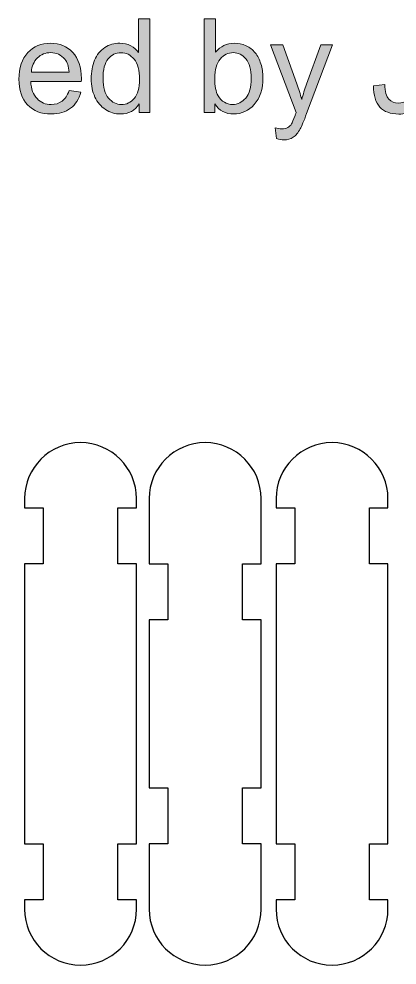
# Model space of a CAD drawing. Header units: inches. Extents: x 1117 to 1992, y -2324 to -585.
# Drawn here: x 1351.6 to 1371.9, y -2223.3 to -2172.6 of the extents above; entities that cross this region are included whole.
import ezdxf

# ---------------------------------------------------------------- set-up
doc = ezdxf.new("R2010")
doc.units = ezdxf.units.IN
doc.header["$MEASUREMENT"] = 0
doc.layers.add('Layer 1', color=7, linetype='Continuous')

# ---------------------------------------------------------------- blocks, each defined once
blk = doc.blocks.new('block 247')
at = {"layer": 'Layer 1', "true_color": 0x010101}
h = blk.add_hatch(color=18, dxfattribs=at)
h.dxf.hatch_style = 2
edge = h.paths.add_edge_path()
edge.add_spline(control_points=[(1358.084, -2177.605), (1358.084, -2177.605), (1358.084, -2177.147), (1358.084, -2177.147), (1357.854, -2177.507), (1357.516, -2177.687), (1357.069, -2177.687), (1356.78, -2177.687), (1356.514, -2177.606), (1356.27, -2177.447), (1356.028, -2177.288), (1355.839, -2177.064), (1355.706, -2176.778), (1355.573, -2176.491), (1355.507, -2176.164), (1355.507, -2175.792), (1355.507, -2175.43), (1355.567, -2175.101), (1355.688, -2174.806), (1355.809, -2174.512), (1355.99, -2174.285), (1356.231, -2174.128), (1356.473, -2173.971), (1356.743, -2173.892), (1357.042, -2173.892), (1357.26, -2173.892), (1357.455, -2173.938), (1357.625, -2174.031), (1357.796, -2174.123), (1357.935, -2174.243), (1358.043, -2174.391), (1358.043, -2174.391), (1358.043, -2172.592), (1358.043, -2172.592), (1358.043, -2172.592), (1358.654, -2172.592), (1358.654, -2172.592), (1358.654, -2172.592), (1358.654, -2177.603), (1358.654, -2177.603), (1358.654, -2177.603), (1358.084, -2177.603), (1358.084, -2177.603), (1358.084, -2177.603), (1358.084, -2177.605), (1358.084, -2177.605)], knot_values=[0, 0, 0, 0, 1, 1, 1, 2, 2, 2, 3, 3, 3, 4, 4, 4, 5, 5, 5, 6, 6, 6, 7, 7, 7, 8, 8, 8, 9, 9, 9, 10, 10, 10, 11, 11, 11, 12, 12, 12, 13, 13, 13, 14, 14, 14, 15, 15, 15, 15], degree=3, periodic=1)
edge = h.paths.add_edge_path()
edge.add_spline(control_points=[(1356.139, -2175.793), (1356.139, -2176.259), (1356.236, -2176.606), (1356.433, -2176.836), (1356.629, -2177.065), (1356.86, -2177.181), (1357.126, -2177.181), (1357.396, -2177.181), (1357.624, -2177.071), (1357.812, -2176.851), (1357.999, -2176.631), (1358.094, -2176.296), (1358.094, -2175.844), (1358.094, -2175.349), (1357.998, -2174.984), (1357.807, -2174.751), (1357.616, -2174.518), (1357.38, -2174.402), (1357.1, -2174.402), (1356.826, -2174.402), (1356.597, -2174.514), (1356.415, -2174.737), (1356.23, -2174.96), (1356.139, -2175.313), (1356.139, -2175.793)], knot_values=[0, 0, 0, 0, 1, 1, 1, 2, 2, 2, 3, 3, 3, 4, 4, 4, 5, 5, 5, 6, 6, 6, 7, 7, 7, 8, 8, 8, 8], degree=3, periodic=1)
h = blk.add_hatch(color=18, dxfattribs=at)
h.dxf.hatch_style = 2
edge = h.paths.add_edge_path()
edge.add_spline(control_points=[(1362.134, -2177.605), (1362.134, -2177.605), (1361.563, -2177.605), (1361.563, -2177.605), (1361.563, -2177.605), (1361.563, -2172.594), (1361.563, -2172.594), (1361.563, -2172.594), (1362.178, -2172.594), (1362.178, -2172.594), (1362.178, -2172.594), (1362.178, -2174.382), (1362.178, -2174.382), (1362.438, -2174.056), (1362.77, -2173.893), (1363.172, -2173.893), (1363.396, -2173.893), (1363.606, -2173.938), (1363.807, -2174.028), (1364.006, -2174.118), (1364.17, -2174.245), (1364.299, -2174.407), (1364.427, -2174.57), (1364.528, -2174.767), (1364.601, -2174.997), (1364.674, -2175.226), (1364.71, -2175.473), (1364.71, -2175.736), (1364.71, -2176.357), (1364.556, -2176.838), (1364.249, -2177.178), (1363.941, -2177.517), (1363.572, -2177.687), (1363.141, -2177.687), (1362.712, -2177.687), (1362.377, -2177.508), (1362.133, -2177.15), (1362.133, -2177.15), (1362.134, -2177.605), (1362.134, -2177.605), (1362.134, -2177.605), (1362.134, -2177.605), (1362.134, -2177.605)], knot_values=[0, 0, 0, 0, 1, 1, 1, 2, 2, 2, 3, 3, 3, 4, 4, 4, 5, 5, 5, 6, 6, 6, 7, 7, 7, 8, 8, 8, 9, 9, 9, 10, 10, 10, 11, 11, 11, 12, 12, 12, 13, 13, 13, 14, 14, 14, 14], degree=3, periodic=1)
edge = h.paths.add_edge_path()
edge.add_spline(control_points=[(1362.127, -2175.763), (1362.127, -2176.197), (1362.186, -2176.512), (1362.305, -2176.706), (1362.498, -2177.023), (1362.761, -2177.181), (1363.091, -2177.181), (1363.36, -2177.181), (1363.593, -2177.065), (1363.789, -2176.832), (1363.985, -2176.599), (1364.083, -2176.25), (1364.083, -2175.787), (1364.083, -2175.313), (1363.988, -2174.963), (1363.8, -2174.737), (1363.613, -2174.512), (1363.385, -2174.399), (1363.119, -2174.399), (1362.849, -2174.399), (1362.617, -2174.516), (1362.421, -2174.75), (1362.225, -2174.983), (1362.127, -2175.321), (1362.127, -2175.763)], knot_values=[0, 0, 0, 0, 1, 1, 1, 2, 2, 2, 3, 3, 3, 4, 4, 4, 5, 5, 5, 6, 6, 6, 7, 7, 7, 8, 8, 8, 8], degree=3, periodic=1)
h = blk.add_hatch(color=18, dxfattribs=at)
h.dxf.hatch_style = 2
edge = h.paths.add_edge_path()
edge.add_spline(control_points=[(1370.644, -2176.183), (1370.644, -2176.183), (1371.242, -2176.102), (1371.242, -2176.102), (1371.258, -2176.485), (1371.33, -2176.747), (1371.457, -2176.888), (1371.584, -2177.03), (1371.761, -2177.101), (1371.987, -2177.101), (1372.154, -2177.101), (1372.297, -2177.063), (1372.418, -2176.986), (1372.539, -2176.91), (1372.622, -2176.807), (1372.668, -2176.675), (1372.713, -2176.544), (1372.735, -2176.335), (1372.735, -2176.048), (1372.735, -2176.048), (1372.735, -2172.596), (1372.735, -2172.596), (1372.735, -2172.596), (1373.398, -2172.596), (1373.398, -2172.596), (1373.398, -2172.596), (1373.398, -2176.012), (1373.398, -2176.012), (1373.398, -2176.431), (1373.348, -2176.755), (1373.246, -2176.986), (1373.145, -2177.216), (1372.984, -2177.391), (1372.764, -2177.512), (1372.544, -2177.633), (1372.287, -2177.693), (1371.991, -2177.693), (1371.551, -2177.693), (1371.214, -2177.568), (1370.981, -2177.314), (1370.748, -2177.058), (1370.635, -2176.682), (1370.644, -2176.183)], knot_values=[0, 0, 0, 0, 1, 1, 1, 2, 2, 2, 3, 3, 3, 4, 4, 4, 5, 5, 5, 6, 6, 6, 7, 7, 7, 8, 8, 8, 9, 9, 9, 10, 10, 10, 11, 11, 11, 12, 12, 12, 13, 13, 13, 14, 14, 14, 14], degree=3, periodic=1)
h = blk.add_hatch(color=18, dxfattribs=at)
h.dxf.hatch_style = 2
edge = h.paths.add_edge_path()
edge.add_spline(control_points=[(1354.32, -2176.436), (1354.32, -2176.436), (1354.957, -2176.515), (1354.957, -2176.515), (1354.856, -2176.886), (1354.67, -2177.174), (1354.4, -2177.38), (1354.128, -2177.585), (1353.782, -2177.687), (1353.361, -2177.687), (1352.83, -2177.687), (1352.409, -2177.524), (1352.098, -2177.196), (1351.787, -2176.869), (1351.632, -2176.41), (1351.632, -2175.821), (1351.632, -2175.21), (1351.789, -2174.737), (1352.104, -2174.399), (1352.418, -2174.062), (1352.826, -2173.893), (1353.328, -2173.893), (1353.813, -2173.893), (1354.209, -2174.059), (1354.517, -2174.388), (1354.824, -2174.719), (1354.979, -2175.183), (1354.979, -2175.782), (1354.979, -2175.819), (1354.977, -2175.873), (1354.975, -2175.946), (1354.975, -2175.946), (1352.266, -2175.946), (1352.266, -2175.946), (1352.289, -2176.345), (1352.403, -2176.65), (1352.605, -2176.864), (1352.808, -2177.075), (1353.061, -2177.18), (1353.363, -2177.18), (1353.589, -2177.18), (1353.782, -2177.121), (1353.941, -2177.002), (1354.1, -2176.885), (1354.227, -2176.696), (1354.32, -2176.436)], knot_values=[0, 0, 0, 0, 1, 1, 1, 2, 2, 2, 3, 3, 3, 4, 4, 4, 5, 5, 5, 6, 6, 6, 7, 7, 7, 8, 8, 8, 9, 9, 9, 10, 10, 10, 11, 11, 11, 12, 12, 12, 13, 13, 13, 14, 14, 14, 15, 15, 15, 15], degree=3, periodic=1)
edge = h.paths.add_edge_path()
edge.add_spline(control_points=[(1352.3, -2175.441), (1352.3, -2175.441), (1354.327, -2175.441), (1354.327, -2175.441), (1354.3, -2175.136), (1354.222, -2174.907), (1354.095, -2174.754), (1353.898, -2174.517), (1353.646, -2174.399), (1353.333, -2174.399), (1353.05, -2174.399), (1352.812, -2174.494), (1352.62, -2174.683), (1352.428, -2174.872), (1352.321, -2175.124), (1352.3, -2175.441)], knot_values=[0, 0, 0, 0, 1, 1, 1, 2, 2, 2, 3, 3, 3, 4, 4, 4, 5, 5, 5, 5], degree=3, periodic=1)
h = blk.add_hatch(color=18, dxfattribs=at)
h.dxf.hatch_style = 2
edge = h.paths.add_edge_path()
edge.add_spline(control_points=[(1365.432, -2179.003), (1365.432, -2179.003), (1365.364, -2178.425), (1365.364, -2178.425), (1365.499, -2178.462), (1365.616, -2178.48), (1365.716, -2178.48), (1365.854, -2178.48), (1365.962, -2178.457), (1366.045, -2178.411), (1366.127, -2178.366), (1366.194, -2178.302), (1366.246, -2178.22), (1366.284, -2178.159), (1366.348, -2178.006), (1366.434, -2177.762), (1366.445, -2177.728), (1366.464, -2177.678), (1366.488, -2177.611), (1366.488, -2177.611), (1365.112, -2173.974), (1365.112, -2173.974), (1365.112, -2173.974), (1365.774, -2173.974), (1365.774, -2173.974), (1365.774, -2173.974), (1366.53, -2176.076), (1366.53, -2176.076), (1366.628, -2176.343), (1366.716, -2176.623), (1366.793, -2176.917), (1366.864, -2176.634), (1366.948, -2176.358), (1367.047, -2176.09), (1367.047, -2176.09), (1367.822, -2173.974), (1367.822, -2173.974), (1367.822, -2173.974), (1368.437, -2173.974), (1368.437, -2173.974), (1368.437, -2173.974), (1367.056, -2177.665), (1367.056, -2177.665), (1366.908, -2178.064), (1366.793, -2178.339), (1366.711, -2178.489), (1366.602, -2178.691), (1366.476, -2178.84), (1366.336, -2178.936), (1366.195, -2179.03), (1366.025, -2179.077), (1365.829, -2179.077), (1365.71, -2179.078), (1365.578, -2179.053), (1365.432, -2179.003)], knot_values=[0, 0, 0, 0, 1, 1, 1, 2, 2, 2, 3, 3, 3, 4, 4, 4, 5, 5, 5, 6, 6, 6, 7, 7, 7, 8, 8, 8, 9, 9, 9, 10, 10, 10, 11, 11, 11, 12, 12, 12, 13, 13, 13, 14, 14, 14, 15, 15, 15, 16, 16, 16, 17, 17, 17, 18, 18, 18, 18], degree=3, periodic=1)
at = {"layer": 'Layer 1', "lineweight": 0}
for points, knots in [([(1358.084, -2177.605), (1358.084, -2177.605), (1358.084, -2177.147), (1358.084, -2177.147), (1357.854, -2177.507), (1357.516, -2177.687), (1357.069, -2177.687), (1356.78, -2177.687), (1356.514, -2177.606), (1356.27, -2177.447), (1356.028, -2177.288), (1355.839, -2177.064), (1355.706, -2176.778), (1355.573, -2176.491), (1355.507, -2176.164), (1355.507, -2175.792), (1355.507, -2175.43), (1355.567, -2175.101), (1355.688, -2174.806), (1355.809, -2174.512), (1355.99, -2174.285), (1356.231, -2174.128), (1356.473, -2173.971), (1356.743, -2173.892), (1357.042, -2173.892), (1357.26, -2173.892), (1357.455, -2173.938), (1357.625, -2174.031), (1357.796, -2174.123), (1357.935, -2174.243), (1358.043, -2174.391), (1358.043, -2174.391), (1358.043, -2172.592), (1358.043, -2172.592), (1358.043, -2172.592), (1358.654, -2172.592), (1358.654, -2172.592), (1358.654, -2172.592), (1358.654, -2177.603), (1358.654, -2177.603), (1358.654, -2177.603), (1358.084, -2177.603), (1358.084, -2177.603), (1358.084, -2177.603), (1358.084, -2177.605), (1358.084, -2177.605)], [0, 0, 0, 0, 1, 1, 1, 2, 2, 2, 3, 3, 3, 4, 4, 4, 5, 5, 5, 6, 6, 6, 7, 7, 7, 8, 8, 8, 9, 9, 9, 10, 10, 10, 11, 11, 11, 12, 12, 12, 13, 13, 13, 14, 14, 14, 15, 15, 15, 15]), ([(1362.134, -2177.605), (1362.134, -2177.605), (1361.563, -2177.605), (1361.563, -2177.605), (1361.563, -2177.605), (1361.563, -2172.594), (1361.563, -2172.594), (1361.563, -2172.594), (1362.178, -2172.594), (1362.178, -2172.594), (1362.178, -2172.594), (1362.178, -2174.382), (1362.178, -2174.382), (1362.438, -2174.056), (1362.77, -2173.893), (1363.172, -2173.893), (1363.396, -2173.893), (1363.606, -2173.938), (1363.807, -2174.028), (1364.006, -2174.118), (1364.17, -2174.245), (1364.299, -2174.407), (1364.427, -2174.57), (1364.528, -2174.767), (1364.601, -2174.997), (1364.674, -2175.226), (1364.71, -2175.473), (1364.71, -2175.736), (1364.71, -2176.357), (1364.556, -2176.838), (1364.249, -2177.178), (1363.941, -2177.517), (1363.572, -2177.687), (1363.141, -2177.687), (1362.712, -2177.687), (1362.377, -2177.508), (1362.133, -2177.15), (1362.133, -2177.15), (1362.134, -2177.605), (1362.134, -2177.605), (1362.134, -2177.605), (1362.134, -2177.605), (1362.134, -2177.605)], [0, 0, 0, 0, 1, 1, 1, 2, 2, 2, 3, 3, 3, 4, 4, 4, 5, 5, 5, 6, 6, 6, 7, 7, 7, 8, 8, 8, 9, 9, 9, 10, 10, 10, 11, 11, 11, 12, 12, 12, 13, 13, 13, 14, 14, 14, 14]), ([(1370.644, -2176.183), (1370.644, -2176.183), (1371.242, -2176.102), (1371.242, -2176.102), (1371.258, -2176.485), (1371.33, -2176.747), (1371.457, -2176.888), (1371.584, -2177.03), (1371.761, -2177.101), (1371.987, -2177.101), (1372.154, -2177.101), (1372.297, -2177.063), (1372.418, -2176.986), (1372.539, -2176.91), (1372.622, -2176.807), (1372.668, -2176.675), (1372.713, -2176.544), (1372.735, -2176.335), (1372.735, -2176.048), (1372.735, -2176.048), (1372.735, -2172.596), (1372.735, -2172.596), (1372.735, -2172.596), (1373.398, -2172.596), (1373.398, -2172.596), (1373.398, -2172.596), (1373.398, -2176.012), (1373.398, -2176.012), (1373.398, -2176.431), (1373.348, -2176.755), (1373.246, -2176.986), (1373.145, -2177.216), (1372.984, -2177.391), (1372.764, -2177.512), (1372.544, -2177.633), (1372.287, -2177.693), (1371.991, -2177.693), (1371.551, -2177.693), (1371.214, -2177.568), (1370.981, -2177.314), (1370.748, -2177.058), (1370.635, -2176.682), (1370.644, -2176.183)], [0, 0, 0, 0, 1, 1, 1, 2, 2, 2, 3, 3, 3, 4, 4, 4, 5, 5, 5, 6, 6, 6, 7, 7, 7, 8, 8, 8, 9, 9, 9, 10, 10, 10, 11, 11, 11, 12, 12, 12, 13, 13, 13, 14, 14, 14, 14]), ([(1354.32, -2176.436), (1354.32, -2176.436), (1354.957, -2176.515), (1354.957, -2176.515), (1354.856, -2176.886), (1354.67, -2177.174), (1354.4, -2177.38), (1354.128, -2177.585), (1353.782, -2177.687), (1353.361, -2177.687), (1352.83, -2177.687), (1352.409, -2177.524), (1352.098, -2177.196), (1351.787, -2176.869), (1351.632, -2176.41), (1351.632, -2175.821), (1351.632, -2175.21), (1351.789, -2174.737), (1352.104, -2174.399), (1352.418, -2174.062), (1352.826, -2173.893), (1353.328, -2173.893), (1353.813, -2173.893), (1354.209, -2174.059), (1354.517, -2174.388), (1354.824, -2174.719), (1354.979, -2175.183), (1354.979, -2175.782), (1354.979, -2175.819), (1354.977, -2175.873), (1354.975, -2175.946), (1354.975, -2175.946), (1352.266, -2175.946), (1352.266, -2175.946), (1352.289, -2176.345), (1352.403, -2176.65), (1352.605, -2176.864), (1352.808, -2177.075), (1353.061, -2177.18), (1353.363, -2177.18), (1353.589, -2177.18), (1353.782, -2177.121), (1353.941, -2177.002), (1354.1, -2176.885), (1354.227, -2176.696), (1354.32, -2176.436)], [0, 0, 0, 0, 1, 1, 1, 2, 2, 2, 3, 3, 3, 4, 4, 4, 5, 5, 5, 6, 6, 6, 7, 7, 7, 8, 8, 8, 9, 9, 9, 10, 10, 10, 11, 11, 11, 12, 12, 12, 13, 13, 13, 14, 14, 14, 15, 15, 15, 15]), ([(1365.432, -2179.003), (1365.432, -2179.003), (1365.364, -2178.425), (1365.364, -2178.425), (1365.499, -2178.462), (1365.616, -2178.48), (1365.716, -2178.48), (1365.854, -2178.48), (1365.962, -2178.457), (1366.045, -2178.411), (1366.127, -2178.366), (1366.194, -2178.302), (1366.246, -2178.22), (1366.284, -2178.159), (1366.348, -2178.006), (1366.434, -2177.762), (1366.445, -2177.728), (1366.464, -2177.678), (1366.488, -2177.611), (1366.488, -2177.611), (1365.112, -2173.974), (1365.112, -2173.974), (1365.112, -2173.974), (1365.774, -2173.974), (1365.774, -2173.974), (1365.774, -2173.974), (1366.53, -2176.076), (1366.53, -2176.076), (1366.628, -2176.343), (1366.716, -2176.623), (1366.793, -2176.917), (1366.864, -2176.634), (1366.948, -2176.358), (1367.047, -2176.09), (1367.047, -2176.09), (1367.822, -2173.974), (1367.822, -2173.974), (1367.822, -2173.974), (1368.437, -2173.974), (1368.437, -2173.974), (1368.437, -2173.974), (1367.056, -2177.665), (1367.056, -2177.665), (1366.908, -2178.064), (1366.793, -2178.339), (1366.711, -2178.489), (1366.602, -2178.691), (1366.476, -2178.84), (1366.336, -2178.936), (1366.195, -2179.03), (1366.025, -2179.077), (1365.829, -2179.077), (1365.71, -2179.078), (1365.578, -2179.053), (1365.432, -2179.003)], [0, 0, 0, 0, 1, 1, 1, 2, 2, 2, 3, 3, 3, 4, 4, 4, 5, 5, 5, 6, 6, 6, 7, 7, 7, 8, 8, 8, 9, 9, 9, 10, 10, 10, 11, 11, 11, 12, 12, 12, 13, 13, 13, 14, 14, 14, 15, 15, 15, 16, 16, 16, 17, 17, 17, 18, 18, 18, 18]), ([(1352.3, -2175.441), (1352.3, -2175.441), (1354.327, -2175.441), (1354.327, -2175.441), (1354.3, -2175.136), (1354.222, -2174.907), (1354.095, -2174.754), (1353.898, -2174.517), (1353.646, -2174.399), (1353.333, -2174.399), (1353.05, -2174.399), (1352.812, -2174.494), (1352.62, -2174.683), (1352.428, -2174.872), (1352.321, -2175.124), (1352.3, -2175.441)], [0, 0, 0, 0, 1, 1, 1, 2, 2, 2, 3, 3, 3, 4, 4, 4, 5, 5, 5, 5]), ([(1356.139, -2175.793), (1356.139, -2176.259), (1356.236, -2176.606), (1356.433, -2176.836), (1356.629, -2177.065), (1356.86, -2177.181), (1357.126, -2177.181), (1357.396, -2177.181), (1357.624, -2177.071), (1357.812, -2176.851), (1357.999, -2176.631), (1358.094, -2176.296), (1358.094, -2175.844), (1358.094, -2175.349), (1357.998, -2174.984), (1357.807, -2174.751), (1357.616, -2174.518), (1357.38, -2174.402), (1357.1, -2174.402), (1356.826, -2174.402), (1356.597, -2174.514), (1356.415, -2174.737), (1356.23, -2174.96), (1356.139, -2175.313), (1356.139, -2175.793)], [0, 0, 0, 0, 1, 1, 1, 2, 2, 2, 3, 3, 3, 4, 4, 4, 5, 5, 5, 6, 6, 6, 7, 7, 7, 8, 8, 8, 8]), ([(1362.127, -2175.763), (1362.127, -2176.197), (1362.186, -2176.512), (1362.305, -2176.706), (1362.498, -2177.023), (1362.761, -2177.181), (1363.091, -2177.181), (1363.36, -2177.181), (1363.593, -2177.065), (1363.789, -2176.832), (1363.985, -2176.599), (1364.083, -2176.25), (1364.083, -2175.787), (1364.083, -2175.313), (1363.988, -2174.963), (1363.8, -2174.737), (1363.613, -2174.512), (1363.385, -2174.399), (1363.119, -2174.399), (1362.849, -2174.399), (1362.617, -2174.516), (1362.421, -2174.75), (1362.225, -2174.983), (1362.127, -2175.321), (1362.127, -2175.763)], [0, 0, 0, 0, 1, 1, 1, 2, 2, 2, 3, 3, 3, 4, 4, 4, 5, 5, 5, 6, 6, 6, 7, 7, 7, 8, 8, 8, 8])]:
    blk.add_open_spline(points, degree=3, knots=knots, dxfattribs=at)
blk = doc.blocks.new('block 245')
at = {"layer": 'Layer 1'}
blk.add_blockref('block 247', (0, 0), dxfattribs=at)

msp = doc.modelspace()

# ---------------------------------------------------------------- linework, layer by layer
at = {"layer": 'Layer 1', "color": 18, "lineweight": 30, "true_color": 0x010101}
for points in [[(1351.935, -2220.304), (1351.935, -2220.304), (1351.935, -2219.805), (1351.935, -2219.805), (1351.935, -2219.805), (1352.937, -2219.805), (1352.937, -2219.805), (1352.937, -2219.805), (1352.937, -2216.805), (1352.937, -2216.805), (1352.937, -2216.805), (1351.935, -2216.805), (1351.935, -2216.805), (1351.935, -2216.805), (1351.935, -2201.805), (1351.935, -2201.805), (1351.935, -2201.805), (1352.937, -2201.805), (1352.937, -2201.805), (1352.937, -2201.805), (1352.937, -2198.804), (1352.937, -2198.804), (1352.937, -2198.804), (1351.935, -2198.804), (1351.935, -2198.804), (1351.935, -2198.804), (1351.935, -2198.303), (1351.935, -2198.303), (1351.935, -2196.647), (1353.279, -2195.303), (1354.935, -2195.303), (1356.592, -2195.303), (1357.935, -2196.647), (1357.935, -2198.303), (1357.935, -2198.303), (1357.935, -2198.804), (1357.935, -2198.804), (1357.935, -2198.804), (1356.937, -2198.804), (1356.937, -2198.804), (1356.937, -2198.804), (1356.937, -2201.805), (1356.937, -2201.805), (1356.937, -2201.805), (1357.935, -2201.805), (1357.935, -2201.805), (1357.935, -2201.805), (1357.935, -2216.805), (1357.935, -2216.805), (1357.935, -2216.805), (1356.937, -2216.805), (1356.937, -2216.805), (1356.937, -2216.805), (1356.937, -2219.805), (1356.937, -2219.805), (1356.937, -2219.805), (1357.935, -2219.805), (1357.935, -2219.805), (1357.935, -2219.805), (1357.935, -2220.304), (1357.935, -2220.304), (1357.935, -2221.961), (1356.592, -2223.304), (1354.935, -2223.304), (1353.279, -2223.304), (1351.935, -2221.961), (1351.935, -2220.304)], [(1358.614, -2220.304), (1358.614, -2220.304), (1358.614, -2216.804), (1358.614, -2216.804), (1358.614, -2216.804), (1359.616, -2216.804), (1359.616, -2216.804), (1359.616, -2216.804), (1359.616, -2213.804), (1359.616, -2213.804), (1359.616, -2213.804), (1358.614, -2213.804), (1358.614, -2213.804), (1358.614, -2213.804), (1358.614, -2204.803), (1358.614, -2204.803), (1358.614, -2204.803), (1359.616, -2204.803), (1359.616, -2204.803), (1359.616, -2204.803), (1359.616, -2201.803), (1359.616, -2201.803), (1359.616, -2201.803), (1358.614, -2201.803), (1358.614, -2201.803), (1358.614, -2201.803), (1358.614, -2198.303), (1358.614, -2198.303), (1358.614, -2196.647), (1359.958, -2195.303), (1361.614, -2195.303), (1363.27, -2195.303), (1364.614, -2196.647), (1364.614, -2198.303), (1364.614, -2198.303), (1364.614, -2201.803), (1364.614, -2201.803), (1364.614, -2201.803), (1363.616, -2201.803), (1363.616, -2201.803), (1363.616, -2201.803), (1363.616, -2204.803), (1363.616, -2204.803), (1363.616, -2204.803), (1364.614, -2204.803), (1364.614, -2204.803), (1364.614, -2204.803), (1364.614, -2213.804), (1364.614, -2213.804), (1364.614, -2213.804), (1363.616, -2213.804), (1363.616, -2213.804), (1363.616, -2213.804), (1363.616, -2216.804), (1363.616, -2216.804), (1363.616, -2216.804), (1364.614, -2216.804), (1364.614, -2216.804), (1364.614, -2216.804), (1364.614, -2220.304), (1364.614, -2220.304), (1364.614, -2221.961), (1363.27, -2223.304), (1361.614, -2223.304), (1359.958, -2223.304), (1358.614, -2221.961), (1358.614, -2220.304)], [(1365.415, -2220.304), (1365.415, -2220.304), (1365.415, -2219.805), (1365.415, -2219.805), (1365.415, -2219.805), (1366.417, -2219.805), (1366.417, -2219.805), (1366.417, -2219.805), (1366.417, -2216.805), (1366.417, -2216.805), (1366.417, -2216.805), (1365.415, -2216.805), (1365.415, -2216.805), (1365.415, -2216.805), (1365.415, -2201.805), (1365.415, -2201.805), (1365.415, -2201.805), (1366.417, -2201.805), (1366.417, -2201.805), (1366.417, -2201.805), (1366.417, -2198.804), (1366.417, -2198.804), (1366.417, -2198.804), (1365.415, -2198.804), (1365.415, -2198.804), (1365.415, -2198.804), (1365.415, -2198.303), (1365.415, -2198.303), (1365.415, -2196.647), (1366.759, -2195.303), (1368.415, -2195.303), (1370.072, -2195.303), (1371.415, -2196.647), (1371.415, -2198.303), (1371.415, -2198.303), (1371.415, -2198.804), (1371.415, -2198.804), (1371.415, -2198.804), (1370.418, -2198.804), (1370.418, -2198.804), (1370.418, -2198.804), (1370.418, -2201.805), (1370.418, -2201.805), (1370.418, -2201.805), (1371.415, -2201.805), (1371.415, -2201.805), (1371.415, -2201.805), (1371.415, -2216.805), (1371.415, -2216.805), (1371.415, -2216.805), (1370.418, -2216.805), (1370.418, -2216.805), (1370.418, -2216.805), (1370.418, -2219.805), (1370.418, -2219.805), (1370.418, -2219.805), (1371.415, -2219.805), (1371.415, -2219.805), (1371.415, -2219.805), (1371.415, -2220.304), (1371.415, -2220.304), (1371.415, -2221.961), (1370.072, -2223.304), (1368.415, -2223.304), (1366.759, -2223.304), (1365.415, -2221.961), (1365.415, -2220.304)]]:
    msp.add_open_spline(points, degree=3, knots=[0, 0, 0, 0, 1, 1, 1, 2, 2, 2, 3, 3, 3, 4, 4, 4, 5, 5, 5, 6, 6, 6, 7, 7, 7, 8, 8, 8, 9, 9, 9, 10, 10, 10, 11, 11, 11, 12, 12, 12, 13, 13, 13, 14, 14, 14, 15, 15, 15, 16, 16, 16, 17, 17, 17, 18, 18, 18, 19, 19, 19, 20, 20, 20, 21, 21, 21, 22, 22, 22, 22], dxfattribs=at)

# ---------------------------------------------------------------- block references
at = {"layer": 'Layer 1'}
msp.add_blockref('block 245', (0, 0), dxfattribs=at)

doc.saveas('drawing.dxf')
